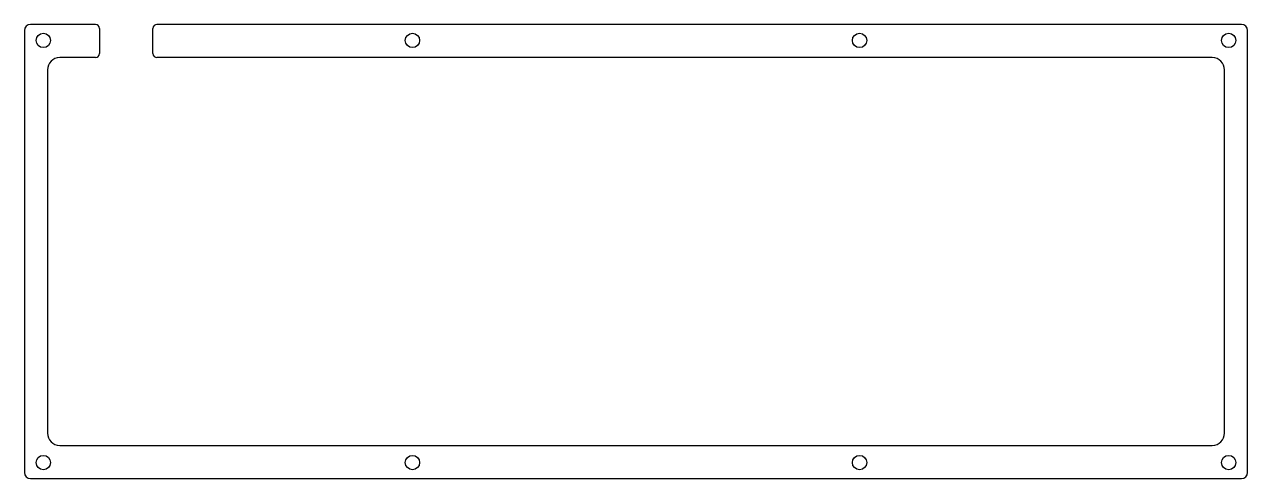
# Model space of a CAD drawing. Header units: millimetres. Extents: x -38 to 260, y 76 to 187.
import ezdxf

# ---------------------------------------------------------------- set-up
doc = ezdxf.new("R2010")
doc.units = ezdxf.units.MM

msp = doc.modelspace()

# ---------------------------------------------------------------- linework, layer by layer
at = {"color": 7, "linetype": 'Continuous', "lineweight": 25}
for p, q in [((-38.22, 185.33), (-38.22, 77.53)), ((-20.92, 186.83), (-36.72, 186.83)), ((-19.92, 185.83), (-19.92, 179.73)), ((-6.92, 179.73), (-6.92, 185.83)), ((258.48, 186.83), (-5.92, 186.83)), ((259.98, 77.53), (259.98, 185.33)), ((-20.92, 178.73), (-29.62, 178.73)), ((251.38, 178.73), (-5.92, 178.73)), ((-32.62, 175.73), (-32.62, 87.13)), ((254.38, 87.13), (254.38, 175.73)), ((-29.62, 84.13), (251.38, 84.13)), ((-36.72, 76.03), (258.48, 76.03))]:
    msp.add_line(p, q, dxfattribs=at)
for centre in [(-33.62, 182.93), (56.38, 182.93), (165.38, 182.93), (255.38, 182.93), (-33.62, 79.93), (56.38, 79.93), (165.38, 79.93), (255.38, 79.93)]:
    msp.add_circle(centre, 1.75, dxfattribs=at)
for centre, radius, start, end in [((-36.72, 185.33), 1.5, 90, 180), ((-20.92, 185.83), 1, 0, 90), ((-5.92, 185.83), 1, 90, 180), ((258.48, 185.33), 1.5, 0, 90), ((-20.92, 179.73), 1, 270, 0), ((-5.92, 179.73), 1, 180, 270), ((-29.62, 175.73), 3, 90, 180), ((251.38, 175.73), 3, 0, 90), ((-29.62, 87.13), 3, 180, 270), ((251.38, 87.13), 3, 270, 0), ((-36.72, 77.53), 1.5, 180, 270), ((258.48, 77.53), 1.5, 270, 0)]:
    msp.add_arc(centre, radius, start, end, dxfattribs=at)

doc.saveas('drawing.dxf')
